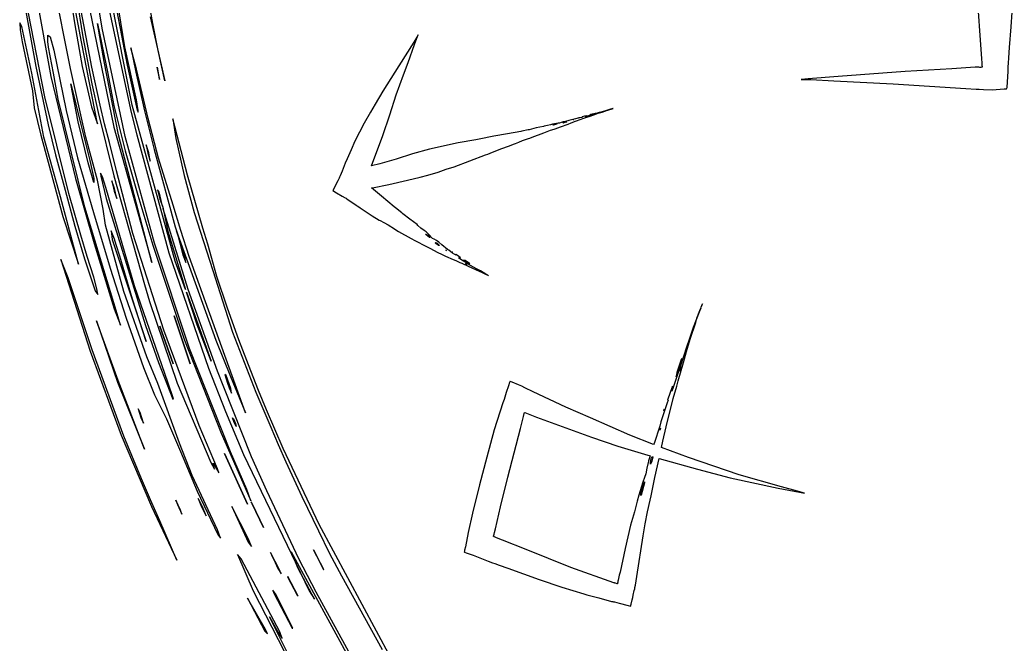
# Model space of a CAD drawing. Extents: x 0 to 153, y 0 to 357.
# Drawn here: x 1.93 to 37.63, y 246.08 to 268.47 of the extents above; entities that cross this region are included whole.
import ezdxf

# ---------------------------------------------------------------- set-up
doc = ezdxf.new("R2010")
doc.units = 0

msp = doc.modelspace()

# ---------------------------------------------------------------- linework, layer by layer
at = {"layer": 'Layer 1'}
for p, q in [((4.877993, 268.166938), (4.261744, 272.086833)), ((37.48414, 268.221814), (37.62809, 270.256734)), ((2.361107, 270.13955), (3.043273, 266.440721)), ((3.629545, 269.988807), (3.902313, 268.287007)), ((5.956479, 265.409996), (5.073706, 269.893475)), ((6.702141, 268.341799), (6.386363, 270.111329)), ((36.216021, 270.074603), (36.398706, 267.410033)), ((3.912457, 269.546226), (4.193028, 267.859796)), ((4.285325, 269.569952), (5.294161, 264.624125)), ((2.819747, 265.707565), (2.14009, 269.216)), ((5.30681, 269.332592), (5.463725, 268.465171)), ((5.69626, 267.505), (5.382381, 269.42331)), ((2.116282, 268.902586), (2.49854, 266.798786)), ((3.583378, 267.562869), (3.307692, 268.949329)), ((4.135671, 267.675846), (3.866361, 269.136936)), ((4.222458, 268.286831), (4.077831, 269.047191)), ((5.075173, 269.101192), (5.923045, 265.14223)), ((5.463725, 268.465171), (5.77584, 266.844971)), ((6.59767, 268.575), (7.127878, 266.28097)), ((1.998579, 268.22502), (1.930281, 268.362304)), ((1.930281, 268.362304), (1.939312, 268.110243)), ((1.939312, 268.110243), (2.008914, 267.681618)), ((2.355195, 266.55601), (1.998579, 268.22502)), ((3.902313, 268.287007), (4.164432, 266.801387)), ((4.515577, 266.766781), (4.222458, 268.286831)), ((4.954865, 266.977222), (4.718524, 268.334942)), ((4.718524, 268.334942), (5.090267, 266.544692)), ((5.710342, 264.287177), (4.877993, 268.166938)), ((6.887603, 267.36423), (6.702141, 268.341799)), ((37.430549, 267.478464), (37.48414, 268.221814)), ((2.929638, 267.688951), (2.928145, 267.919244)), ((2.928145, 267.919244), (3.019443, 267.863168)), ((3.019443, 267.863168), (3.142236, 267.382983)), ((4.193028, 267.859796), (4.506091, 266.176506)), ((16.170193, 267.851698), (16.055145, 267.664469)), ((16.089604, 267.578826), (16.189121, 267.867299)), ((16.215907, 267.93315), (16.170193, 267.851698)), ((16.189121, 267.867299), (16.215907, 267.93315)), ((2.008914, 267.681618), (2.384794, 265.924098)), ((2.95996, 267.492584), (2.929638, 267.688951)), ((3.136741, 266.557817), (2.95996, 267.492584)), ((3.142236, 267.382983), (3.585816, 265.218733)), ((3.750053, 266.724006), (3.583378, 267.562869)), ((4.713704, 264.740096), (4.135671, 267.675846)), ((6.110612, 265.596901), (5.69626, 267.505)), ((5.69626, 267.505), (5.69626, 267.505)), ((6.109883, 266.705098), (5.908478, 267.460691)), ((5.908478, 267.460691), (6.082891, 266.597656)), ((16.055145, 267.664469), (15.7549, 267.18078)), ((15.856249, 266.940945), (16.089604, 267.578826)), ((36.398706, 267.410033), (36.420209, 267.076701)), ((37.404432, 267.106843), (37.430549, 267.478464)), ((7.127878, 266.28097), (6.887603, 267.36423)), ((15.7549, 267.18078), (15.383566, 266.588994)), ((36.420209, 267.076701), (36.431131, 266.910029)), ((37.391001, 266.921022), (37.404432, 267.106843)), ((2.49854, 266.798786), (2.940356, 264.705226)), ((3.932871, 265.857926), (3.750053, 266.724006)), ((4.164432, 266.801387), (4.503818, 265.351877)), ((4.80937, 265.412361), (4.515577, 266.766781)), ((5.462755, 264.349382), (4.954865, 266.977222)), ((5.77584, 266.844971), (6.13225, 265.233281)), ((6.528418, 264.932338), (6.109883, 266.705098)), ((6.928505, 266.426484), (6.84941, 266.774382)), ((6.84941, 266.774382), (6.90205, 266.497)), ((15.686385, 266.4994), (15.856249, 266.940945)), ((35.356935, 266.712864), (33.682735, 266.615604)), ((36.023628, 266.7575), (35.356935, 266.712864)), ((36.190438, 266.76854), (36.023628, 266.7575)), ((36.273741, 266.773798), (36.190438, 266.76854)), ((36.325769, 266.773355), (36.273741, 266.773798)), ((36.366745, 266.760892), (36.325769, 266.773355)), ((36.386687, 266.754599), (36.366745, 266.760892)), ((36.402629, 266.758126), (36.386687, 266.754599)), ((36.432342, 266.767809), (36.402629, 266.758126)), ((36.431131, 266.910029), (36.432488, 266.889441)), ((36.432488, 266.889441), (36.431537, 266.863392)), ((36.431537, 266.863392), (36.432624, 266.830999)), ((36.446735, 266.772729), (36.432342, 266.767809)), ((36.432624, 266.830999), (36.443478, 266.791417)), ((36.443478, 266.791417), (36.446735, 266.772729)), ((37.377706, 266.632224), (37.384355, 266.786842)), ((37.384355, 266.786842), (37.391001, 266.921022)), ((2.786295, 264.26663), (2.355195, 266.55601)), ((3.043273, 266.440721), (3.922827, 262.7838)), ((3.305925, 265.629733), (3.136741, 266.557817)), ((5.090267, 266.544692), (5.297847, 265.391412)), ((6.082891, 266.597656), (6.396767, 265.201536)), ((6.90205, 266.497), (6.943566, 266.3252)), ((6.90205, 266.497), (6.90205, 266.497)), ((6.943566, 266.3252), (6.928505, 266.426484)), ((15.383566, 266.588994), (14.951992, 265.913651)), ((15.427048, 265.784865), (15.686385, 266.4994)), ((30.206745, 266.348718), (29.950502, 266.33517)), ((29.950502, 266.33517), (30.299342, 266.326671)), ((31.282215, 266.442212), (30.206745, 266.348718)), ((30.299342, 266.326671), (31.125248, 266.286429)), ((33.682735, 266.615604), (31.282215, 266.442212)), ((37.338361, 266.042016), (37.377706, 266.632224)), ((4.016293, 264.815706), (3.761839, 266.175616)), ((3.761839, 266.175616), (4.11758, 264.716)), ((4.506091, 266.176506), (4.73219, 265.145196)), ((31.125248, 266.286429), (33.258698, 266.17104)), ((33.258698, 266.17104), (35.863738, 266.011522)), ((35.863738, 266.011522), (36.235142, 265.985219)), ((36.235142, 265.985219), (36.281474, 265.981996)), ((36.281474, 265.981996), (36.304741, 265.980384)), ((36.304741, 265.980384), (36.336285, 265.978756)), ((36.336285, 265.978756), (36.491358, 265.972245)), ((36.491358, 265.972245), (36.804085, 265.959169)), ((36.804085, 265.959169), (37.091302, 265.978823)), ((37.091302, 265.978823), (37.234978, 265.989965)), ((37.234978, 265.989965), (37.307088, 265.99563)), ((37.307088, 265.99563), (37.325201, 265.997041)), ((37.325201, 265.997041), (37.338361, 266.042016)), ((2.384794, 265.924098), (2.43974, 265.307502)), ((3.682537, 262.23962), (2.819747, 265.707565)), ((4.26223, 261.748519), (3.305925, 265.629733)), ((4.290367, 264.264246), (3.932871, 265.857926)), ((6.173971, 265.221783), (6.110612, 265.596901)), ((14.951992, 265.913651), (14.668435, 265.447923)), ((15.199391, 265.066291), (15.427048, 265.784865)), ((2.43974, 265.307502), (2.679406, 264.333407)), ((4.503818, 265.351877), (4.713704, 264.740096)), ((4.960985, 264.738576), (4.80937, 265.412361)), ((5.297847, 265.391412), (5.710901, 263.771822)), ((7.497779, 259.806696), (5.956479, 265.409996)), ((14.668435, 265.447923), (14.500338, 265.158803)), ((23.120236, 265.262021), (22.939927, 265.209091)), ((23.023025, 265.229662), (23.049889, 265.239415)), ((23.049889, 265.239415), (23.139297, 265.266938)), ((23.166772, 265.275588), (23.120236, 265.262021)), ((23.139297, 265.266938), (23.166772, 265.275588)), ((23.199041, 265.284813), (23.174417, 265.277385)), ((23.174417, 265.277385), (23.1966, 265.284)), ((23.1966, 265.284), (23.215864, 265.28985)), ((23.215864, 265.28985), (23.199041, 265.284813)), ((3.585816, 265.218733), (4.00145, 263.525133)), ((4.73219, 265.145196), (5.294687, 262.877046)), ((5.923045, 265.14223), (6.119361, 264.341374)), ((6.13225, 265.233281), (6.167457, 265.16029)), ((6.167457, 265.16029), (6.173971, 265.221783)), ((6.396767, 265.201536), (6.748362, 263.813876)), ((6.897847, 263.506028), (6.528418, 264.932338)), ((7.938959, 262.90104), (7.413027, 264.91789)), ((7.413027, 264.91789), (7.527397, 264.216904)), ((14.500338, 265.158803), (14.280888, 264.767322)), ((14.953959, 264.319721), (15.199391, 265.066291)), ((21.816692, 264.900585), (21.61575, 264.855035)), ((21.805544, 264.880173), (21.782004, 264.871932)), ((21.782004, 264.871932), (21.8056, 264.88)), ((21.8056, 264.88), (21.805544, 264.880173)), ((21.860854, 264.914646), (21.816692, 264.900585)), ((21.996524, 264.948986), (21.860854, 264.914646)), ((21.895587, 264.840811), (22.029428, 264.890451)), ((21.987111, 264.956833), (21.977953, 264.953881)), ((21.977953, 264.953881), (21.9903, 264.956)), ((21.996404, 264.958664), (21.987111, 264.956833)), ((21.9903, 264.956), (21.996404, 264.958664)), ((22.075828, 264.969067), (21.996524, 264.948986)), ((22.029428, 264.890451), (22.162524, 264.939123)), ((22.104931, 264.97943), (22.075828, 264.969067)), ((22.187554, 265.008123), (22.101065, 264.986347)), ((22.101065, 264.986347), (22.104931, 264.97943)), ((22.162524, 264.939123), (22.297584, 264.98456)), ((22.261971, 265.026468), (22.187554, 265.008123)), ((22.212043, 264.997963), (22.261971, 265.026468)), ((22.245012, 265.006594), (22.212043, 264.997963)), ((22.358231, 265.038631), (22.245012, 265.006594)), ((22.297584, 264.98456), (22.353345, 265.004333)), ((22.353345, 265.004333), (22.553869, 265.074392)), ((22.424234, 265.058472), (22.358231, 265.038631)), ((22.3699, 265.049), (22.50706, 265.090204)), ((22.415005, 265.070311), (22.3699, 265.049)), ((22.3699, 265.049), (22.3699, 265.049)), ((22.563296, 265.109539), (22.415005, 265.070311)), ((22.463649, 265.068327), (22.424234, 265.058472)), ((22.453989, 265.047525), (22.49096, 265.06055)), ((22.496116, 265.060313), (22.453989, 265.047525)), ((22.51439, 265.081571), (22.463649, 265.068327)), ((22.49096, 265.06055), (22.504394, 265.06357)), ((22.504394, 265.06357), (22.496116, 265.060313)), ((22.50706, 265.090204), (22.563976, 265.10652)), ((22.713489, 265.141967), (22.51439, 265.081571)), ((22.553869, 265.074392), (22.678078, 265.116211)), ((22.576727, 265.11149), (22.563296, 265.109539)), ((22.563976, 265.10652), (22.576727, 265.11149)), ((22.678078, 265.116211), (22.812935, 265.161135)), ((22.814496, 265.171882), (22.713489, 265.141967)), ((22.812935, 265.161135), (23.004708, 265.223506)), ((22.939927, 265.209091), (22.814496, 265.171882)), ((23.004708, 265.223506), (23.023025, 265.229662)), ((2.940356, 264.705226), (3.206209, 263.625306)), ((4.376501, 263.341646), (4.016293, 264.815706)), ((4.117579, 264.716), (4.433357, 263.42808)), ((4.11758, 264.716), (4.117579, 264.716)), ((5.14231, 264.074869), (4.960985, 264.738576)), ((5.294161, 264.624125), (6.657015, 259.763922)), ((14.280888, 264.767322), (14.111704, 264.438722)), ((20.162563, 264.524437), (19.940262, 264.479225)), ((20.197158, 264.529235), (20.162563, 264.524437)), ((20.452493, 264.590031), (20.197158, 264.529235)), ((20.706676, 264.648761), (20.452493, 264.590031)), ((20.741476, 264.655597), (20.706676, 264.648761)), ((20.854763, 264.675522), (20.741476, 264.655597)), ((20.967776, 264.707678), (20.854763, 264.675522)), ((21.035275, 264.722142), (20.967776, 264.707678)), ((20.968737, 264.506668), (21.091046, 264.546859)), ((21.18275, 264.748583), (21.035275, 264.722142)), ((21.050392, 264.691844), (21.0573, 264.7)), ((21.057244, 264.690895), (21.050392, 264.691844)), ((21.19183, 264.72593), (21.057244, 264.690895)), ((21.057244, 264.700291), (21.127723, 264.721285)), ((21.0573, 264.7), (21.057244, 264.700291)), ((21.091046, 264.546859), (21.135412, 264.56438)), ((21.127723, 264.721285), (21.191695, 264.734564)), ((21.135412, 264.56438), (21.32386, 264.636778)), ((21.237699, 264.757502), (21.18275, 264.748583)), ((21.191695, 264.734564), (21.199563, 264.730426)), ((21.199563, 264.730426), (21.19183, 264.72593)), ((21.282061, 264.762963), (21.237699, 264.757502)), ((21.339722, 264.786469), (21.282061, 264.762963)), ((21.32386, 264.636778), (21.595205, 264.732341)), ((21.416515, 264.809092), (21.339722, 264.786469)), ((21.404755, 264.767634), (21.4119, 264.776)), ((21.442008, 264.773299), (21.404755, 264.767634)), ((21.411822, 264.775706), (21.45897, 264.79516)), ((21.4119, 264.776), (21.411822, 264.775706)), ((21.495001, 264.828322), (21.416515, 264.809092)), ((21.518666, 264.7937), (21.442008, 264.773299)), ((21.45897, 264.79516), (21.541458, 264.806962)), ((21.61575, 264.855035), (21.495001, 264.828322)), ((21.531213, 264.797448), (21.518666, 264.7937)), ((21.545257, 264.805283), (21.531213, 264.797448)), ((21.541458, 264.806962), (21.545257, 264.805283)), ((21.595205, 264.732341), (21.707676, 264.772603)), ((21.707676, 264.772603), (21.862003, 264.828652)), ((21.862003, 264.828652), (21.895587, 264.840811)), ((2.679406, 264.333407), (2.9401, 263.368829)), ((3.385966, 262.11544), (2.786295, 264.26663)), ((4.710003, 262.712566), (4.290367, 264.264246)), ((6.657015, 259.763922), (5.462755, 264.349382)), ((6.757113, 260.456585), (5.710342, 264.287177)), ((6.119361, 264.341374), (7.268626, 260.112928)), ((7.527397, 264.216904), (7.823298, 262.885044)), ((14.111704, 264.438722), (13.950253, 264.120672)), ((14.543955, 263.229301), (14.953959, 264.319721)), ((18.279087, 264.169094), (17.653028, 264.05296)), ((18.408858, 264.194127), (18.279087, 264.169094)), ((18.928146, 264.290997), (18.408858, 264.194127)), ((19.423688, 264.38115), (18.928146, 264.290997)), ((19.893929, 264.467541), (19.423688, 264.38115)), ((19.940262, 264.479225), (19.893929, 264.467541)), ((19.963116, 264.138301), (20.172866, 264.209799)), ((20.172866, 264.209799), (20.216961, 264.222976)), ((20.216961, 264.222976), (20.306989, 264.256961)), ((20.306989, 264.256961), (20.723097, 264.412578)), ((20.723097, 264.412578), (20.846428, 264.459385)), ((20.846428, 264.459385), (20.968737, 264.506668)), ((5.390592, 263.047289), (5.14231, 264.074869)), ((6.559136, 263.699043), (6.461654, 263.98928)), ((6.461654, 263.98928), (6.51321, 263.685)), ((6.748362, 263.813876), (7.498768, 261.041356)), ((13.950253, 264.120672), (13.808611, 263.805455)), ((16.622048, 263.825452), (16.010575, 263.657101)), ((17.653028, 264.05296), (16.622048, 263.825452)), ((18.88777, 263.727571), (19.2138, 263.85)), ((19.2138, 263.85), (19.451089, 263.935231)), ((19.451089, 263.935231), (19.676373, 264.017959)), ((19.676373, 264.017959), (19.709071, 264.032595)), ((19.709071, 264.032595), (19.830362, 264.083928)), ((19.830362, 264.083928), (19.963116, 264.138301)), ((3.206209, 263.625306), (3.552377, 262.358046)), ((4.00145, 263.525133), (4.567068, 261.554163)), ((5.710901, 263.771822), (6.160179, 262.175572)), ((6.51321, 263.685), (6.607503, 263.403938)), ((6.51321, 263.685), (6.51321, 263.685)), ((6.607503, 263.403938), (6.559136, 263.699043)), ((7.432598, 261.823788), (6.897847, 263.506028)), ((13.670088, 263.486262), (13.602253, 263.325031)), ((13.808611, 263.805455), (13.670088, 263.486262)), ((15.427454, 263.477326), (14.841959, 263.304022)), ((16.010575, 263.657101), (15.427454, 263.477326)), ((17.509116, 263.201065), (18.6323, 263.622)), ((18.6323, 263.622), (18.709702, 263.654425)), ((18.709702, 263.654425), (18.88777, 263.727571)), ((2.9401, 263.368829), (3.464881, 261.414889)), ((4.586192, 262.635318), (4.376501, 263.341646)), ((4.433357, 263.42808), (4.585123, 262.77511)), ((13.602253, 263.325031), (13.485913, 263.042885)), ((14.841959, 263.304022), (14.543955, 263.229301)), ((16.929319, 263.009919), (17.224882, 263.107706)), ((17.224882, 263.107706), (17.509116, 263.201065)), ((3.922827, 262.7838), (4.588233, 260.44868)), ((4.585123, 262.77511), (4.586192, 262.635318)), ((4.897225, 262.839564), (4.826201, 262.964007)), ((4.826201, 262.964007), (4.830951, 262.864273)), ((4.830951, 262.864273), (5.020621, 262.064484)), ((5.008951, 262.460822), (4.897225, 262.839564)), ((5.294687, 262.877046), (6.405097, 258.971056)), ((5.984023, 260.802779), (5.390592, 263.047289)), ((7.823298, 262.885044), (8.183441, 261.560084)), ((8.495693, 260.99081), (7.938959, 262.90104)), ((13.376902, 262.78711), (13.333282, 262.699297)), ((13.398746, 262.830984), (13.376902, 262.78711)), ((13.416788, 262.8736), (13.398746, 262.830984)), ((13.485913, 263.042885), (13.416788, 262.8736)), ((15.832139, 262.714882), (16.284809, 262.828507)), ((16.284809, 262.828507), (16.561852, 262.903485)), ((16.561852, 262.903485), (16.929319, 263.009919)), ((4.915681, 261.671946), (4.710003, 262.712566)), ((6.043757, 258.925636), (5.008951, 262.460822)), ((5.32058, 262.414), (5.225471, 262.688633)), ((5.225471, 262.688633), (5.306331, 262.325506)), ((5.40639, 262.054573), (5.32058, 262.414)), ((5.32058, 262.414), (5.32058, 262.414)), ((13.333282, 262.699297), (13.159351, 262.347025)), ((14.544199, 262.438401), (14.578729, 262.44459)), ((14.898848, 262.148011), (14.544199, 262.438401)), ((14.578729, 262.44459), (15.164766, 262.568)), ((15.164766, 262.568), (15.832139, 262.714882)), ((4.03414, 259.702), (3.385966, 262.11544)), ((3.552377, 262.358046), (3.903362, 261.067796)), ((4.12015, 260.74113), (3.682537, 262.23962)), ((5.020621, 262.064484), (6.436091, 257.501954)), ((5.306331, 262.325506), (5.40639, 262.054573)), ((6.160179, 262.175572), (6.700835, 260.381052)), ((6.90782, 262.316), (6.871394, 262.373153)), ((6.871394, 262.373153), (6.953272, 262.037007)), ((6.964803, 262.138999), (6.90782, 262.316)), ((6.90782, 262.316), (6.90782, 262.316)), ((6.953272, 262.037007), (7.047901, 261.786301)), ((7.047901, 261.786301), (6.964803, 262.138999)), ((13.159351, 262.347025), (13.289326, 262.265434)), ((13.289326, 262.265434), (13.485846, 262.148433)), ((13.485846, 262.148433), (13.599404, 262.08326)), ((13.599404, 262.08326), (13.627908, 262.067173)), ((13.627908, 262.067173), (13.65348, 262.050367)), ((13.65348, 262.050367), (13.704495, 262.016856)), ((15.360812, 261.758968), (14.898848, 262.148011)), ((5.418005, 257.921963), (4.26223, 261.748519)), ((5.004886, 261.108397), (4.915681, 261.671946)), ((7.0479, 261.786), (7.053124, 261.763953)), ((7.067506, 261.73765), (7.0479, 261.786)), ((7.0479, 261.786), (7.0479, 261.786)), ((7.053124, 261.763953), (7.074358, 261.689333)), ((7.074358, 261.689333), (7.067506, 261.73765)), ((7.964221, 258.794534), (7.074347, 261.689594)), ((7.074347, 261.689594), (7.241222, 260.893446)), ((7.702382, 260.9108), (7.432598, 261.823788)), ((13.704495, 262.016856), (13.9059, 261.882981)), ((13.9059, 261.882981), (13.995988, 261.82208)), ((13.995988, 261.82208), (14.026716, 261.801644)), ((14.026716, 261.801644), (14.048966, 261.787113)), ((14.048966, 261.787113), (14.137765, 261.728806)), ((14.137765, 261.728806), (14.315156, 261.612079)), ((15.408773, 261.725474), (15.360812, 261.758968)), ((15.628697, 261.545371), (15.408773, 261.725474)), ((3.464881, 261.414889), (4.03414, 259.702)), ((4.567068, 261.554163), (5.164636, 259.556033)), ((8.183441, 261.560084), (8.846945, 259.473054)), ((14.315156, 261.612079), (14.5709, 261.441013)), ((14.5709, 261.441013), (14.815448, 261.284479)), ((15.660785, 261.513164), (15.628697, 261.545371)), ((15.919647, 261.320406), (15.660785, 261.513164)), ((16.17444, 261.123917), (15.919647, 261.320406)), ((3.903362, 261.067796), (4.246953, 259.901086)), ((5.661449, 258.720118), (5.004886, 261.108397)), ((7.498768, 261.041356), (7.560973, 260.859148)), ((8.673899, 260.417408), (8.495693, 260.99081)), ((14.815448, 261.284479), (14.853096, 261.266368)), ((14.853096, 261.266368), (14.990465, 261.195054)), ((14.990465, 261.195054), (15.139636, 261.11589)), ((15.139636, 261.11589), (15.363633, 260.968906)), ((15.363633, 260.968906), (15.409218, 260.93504)), ((16.208087, 261.094492), (16.17444, 261.123917)), ((16.315049, 260.992977), (16.208087, 261.094492)), ((16.433424, 260.917407), (16.315049, 260.992977)), ((4.33859, 259.984163), (4.12015, 260.74113)), ((5.32133, 260.60246), (5.209006, 260.89502)), ((5.209006, 260.89502), (5.236071, 260.585569)), ((5.383605, 260.403937), (5.32133, 260.60246)), ((7.094187, 257.334086), (5.984023, 260.802779)), ((7.241222, 260.893446), (7.875355, 258.792156)), ((7.560973, 260.859148), (7.546523, 260.88752)), ((7.546523, 260.88752), (7.566806, 260.826145)), ((7.566806, 260.826145), (7.563075, 260.847029)), ((7.563075, 260.847029), (7.99777, 259.637679)), ((7.844902, 259.984856), (7.566772, 260.826702)), ((7.566772, 260.826702), (7.77381, 260.038617)), ((7.99808, 259.978), (7.702382, 260.9108)), ((15.409218, 260.93504), (15.508193, 260.878784)), ((15.508193, 260.878784), (15.96561, 260.624784)), ((15.96561, 260.624784), (16.102234, 260.553625)), ((16.499292, 260.86195), (16.433424, 260.917407)), ((16.48085, 260.776429), (16.4944, 260.786)), ((16.485126, 260.765406), (16.48085, 260.776429)), ((16.621679, 260.665891), (16.485126, 260.765406)), ((16.4944, 260.786), (16.494422, 260.78596)), ((16.494422, 260.78596), (16.568771, 260.740138)), ((16.63768, 260.728721), (16.499292, 260.86195)), ((16.568771, 260.740138), (16.630366, 260.685562)), ((16.632059, 260.665773), (16.621679, 260.665891)), ((16.630366, 260.685562), (16.632059, 260.665773)), ((16.688082, 260.67642), (16.63768, 260.728721)), ((16.726952, 260.629969), (16.688082, 260.67642)), ((16.794177, 260.607529), (16.726952, 260.629969)), ((16.874834, 260.55774), (16.794177, 260.607529)), ((4.588233, 260.44868), (5.307027, 258.10068)), ((5.236071, 260.585569), (6.458211, 256.929689)), ((5.51168, 259.989), (5.383605, 260.403937)), ((6.700835, 260.381052), (7.832893, 256.978017)), ((8.016627, 256.684195), (6.757113, 260.456585)), ((8.994695, 259.267088), (8.673899, 260.417408)), ((16.102234, 260.553625), (16.238652, 260.486109)), ((16.238652, 260.486109), (16.368491, 260.404829)), ((16.368491, 260.404829), (16.418419, 260.381932)), ((16.418419, 260.381932), (16.62905, 260.282655)), ((16.62905, 260.282655), (16.924206, 260.124952)), ((16.822951, 260.475899), (16.8365, 260.485)), ((16.856253, 260.438505), (16.822951, 260.475899)), ((16.8365, 260.485), (16.83652, 260.485413)), ((16.83652, 260.485413), (16.891601, 260.467402)), ((16.933864, 260.381962), (16.856253, 260.438505)), ((16.953116, 260.497686), (16.874834, 260.55774)), ((16.891601, 260.467402), (16.964592, 260.382673)), ((16.946956, 260.373755), (16.933864, 260.381962)), ((16.965543, 260.373382), (16.946956, 260.373755)), ((17.070134, 260.397917), (16.953116, 260.497686)), ((16.964592, 260.382673), (16.965543, 260.373382)), ((17.265231, 260.23304), (17.070134, 260.397917)), ((4.246953, 259.901086), (4.634771, 258.751666)), ((4.57873, 259.234404), (4.33859, 259.984163)), ((5.965245, 258.455379), (5.51168, 259.989)), ((5.51168, 259.989), (5.51168, 259.989)), ((7.268626, 260.112928), (8.696731, 255.970334)), ((7.77381, 260.038617), (7.88513, 259.767)), ((7.88513, 259.767), (7.844902, 259.984856)), ((10.021934, 254.369909), (7.99808, 259.978)), ((7.99808, 259.978), (7.99808, 259.978)), ((16.924206, 260.124952), (17.047396, 260.062714)), ((17.047396, 260.062714), (17.220446, 259.98236)), ((17.208737, 260.20864), (17.212265, 260.211488)), ((17.231394, 260.192935), (17.208737, 260.20864)), ((17.212265, 260.211488), (17.234719, 260.196429)), ((17.220446, 259.98236), (17.258707, 259.965333)), ((17.234719, 260.196429), (17.231394, 260.192935)), ((17.258707, 259.965333), (17.412761, 259.901483)), ((17.312444, 260.207228), (17.265231, 260.23304)), ((17.448661, 260.104812), (17.312444, 260.207228)), ((17.412761, 259.901483), (17.56546, 259.837983)), ((17.449878, 260.138802), (17.439975, 260.143989)), ((17.439975, 260.143989), (17.4511, 260.132)), ((17.53107, 260.045865), (17.448661, 260.104812)), ((17.458697, 260.130524), (17.449878, 260.138802)), ((17.4511, 260.132), (17.458697, 260.130524)), ((17.564513, 260.03238), (17.53107, 260.045865)), ((17.568922, 260.056767), (17.564513, 260.03238)), ((17.658668, 259.992511), (17.568922, 260.056767)), ((17.735322, 259.936038), (17.658668, 259.992511)), ((17.666401, 259.928644), (17.735322, 259.936038)), ((17.700793, 259.904748), (17.666401, 259.928644)), ((17.821474, 259.829113), (17.700793, 259.904748)), ((3.658874, 259.220114), (3.393498, 259.877886)), ((3.393498, 259.877886), (4.448479, 256.58349)), ((4.03414, 259.702), (4.03414, 259.702)), ((5.164636, 259.556033), (5.739006, 257.766223)), ((7.875355, 258.792156), (7.497779, 259.806696)), ((7.88513, 259.767), (7.88513, 259.767)), ((7.99777, 259.637679), (8.95772, 256.981199)), ((17.56546, 259.837983), (17.716398, 259.764295)), ((17.716398, 259.764295), (17.779824, 259.737247)), ((17.779824, 259.737247), (18.00721, 259.639019)), ((17.893042, 259.788563), (17.821474, 259.829113)), ((17.8421, 259.843), (17.991068, 259.75951)), ((17.899835, 259.83829), (17.8421, 259.843)), ((17.8421, 259.843), (17.8421, 259.843)), ((17.933606, 259.75841), (17.893042, 259.788563)), ((18.05491, 259.733021), (17.899835, 259.83829)), ((17.948693, 259.685358), (17.902973, 259.711509)), ((17.902973, 259.711509), (17.9451, 259.694)), ((17.986249, 259.72127), (17.933606, 259.75841)), ((17.9451, 259.694), (17.958463, 259.682536)), ((17.958463, 259.682536), (17.948693, 259.685358)), ((18.202578, 259.601489), (17.986249, 259.72127)), ((17.991068, 259.75951), (18.051918, 259.722779)), ((18.00721, 259.639019), (18.14641, 259.575474)), ((18.051918, 259.722779), (18.067045, 259.718588)), ((18.067045, 259.718588), (18.05491, 259.733021)), ((18.14641, 259.575474), (18.29721, 259.506279)), ((18.311386, 259.538994), (18.202578, 259.601489)), ((18.446449, 259.461984), (18.311386, 259.538994)), ((4.519307, 256.631024), (3.658874, 259.220114)), ((4.695206, 258.825097), (4.57873, 259.234404)), ((8.846945, 259.473054), (9.560783, 257.269764)), ((9.378376, 258.128608), (8.994695, 259.267088)), ((18.29721, 259.506279), (18.510079, 259.405644)), ((18.639715, 259.350052), (18.446449, 259.461984)), ((18.510079, 259.405644), (18.530701, 259.396827)), ((18.530701, 259.396827), (18.561839, 259.386634)), ((18.561839, 259.386634), (18.65925, 259.335757)), ((18.689575, 259.320952), (18.639715, 259.350052)), ((18.65925, 259.335757), (18.689575, 259.320952)), ((18.72438, 259.301866), (18.697179, 259.316569)), ((18.697179, 259.316569), (18.7216, 259.303)), ((18.7216, 259.303), (18.742561, 259.291824)), ((18.742561, 259.291824), (18.72438, 259.301866)), ((4.722542, 258.611754), (4.695206, 258.825097)), ((7.243201, 255.441082), (6.043757, 258.925636)), ((6.405097, 258.971056), (6.582217, 258.359986)), ((4.634771, 258.751666), (4.722542, 258.611754)), ((6.488056, 256.385237), (5.661449, 258.720118)), ((6.458211, 256.929689), (5.965245, 258.455379)), ((8.29188, 257.526), (7.905349, 258.70223)), ((7.905349, 258.70223), (8.794752, 256.21965)), ((9.019681, 255.870404), (7.964221, 258.794534)), ((5.307027, 258.10068), (5.536177, 257.511048)), ((6.582217, 258.359986), (7.576276, 255.437552)), ((9.784239, 256.995928), (9.378376, 258.128608)), ((26.352382, 258.132101), (26.296147, 257.988018)), ((26.321041, 258.045287), (26.352382, 258.132101)), ((26.390339, 258.232741), (26.3609, 258.155)), ((26.3609, 258.155), (26.387694, 258.224889)), ((26.387694, 258.224889), (26.41008, 258.28399)), ((26.41008, 258.28399), (26.390339, 258.232741)), ((26.4101, 258.284), (26.410439, 258.2849)), ((26.410439, 258.2849), (26.4101, 258.284)), ((26.4101, 258.284), (26.4101, 258.284)), ((5.536177, 257.511048), (5.418005, 257.921963)), ((5.739006, 257.766223), (6.359776, 255.993543)), ((7.46597, 257.855), (8.041421, 256.12482)), ((8.041421, 256.12482), (7.46597, 257.855)), ((7.46597, 257.855), (7.46597, 257.855)), ((26.296147, 257.988018), (26.084023, 257.427587)), ((26.190593, 257.676141), (26.217525, 257.764496)), ((26.217525, 257.764496), (26.321041, 258.045287)), ((4.68163, 257.668), (5.436918, 255.47043)), ((5.45476, 255.53681), (4.68163, 257.668)), ((4.68163, 257.668), (4.68163, 257.668)), ((6.436091, 257.501954), (6.903414, 256.175384)), ((7.43314, 256.125), (6.950755, 257.47506)), ((6.950755, 257.47506), (7.43314, 256.125)), ((8.794752, 256.21965), (8.29188, 257.526)), ((8.29188, 257.526), (8.29188, 257.526)), ((26.084023, 257.427587), (25.950859, 257.038919)), ((25.977315, 257.009668), (26.170716, 257.617072)), ((26.170716, 257.617072), (26.190593, 257.676141)), ((8.366293, 253.916439), (7.094187, 257.334086)), ((9.560783, 257.269764), (10.393338, 255.117054)), ((25.950859, 257.038919), (25.844289, 256.723923)), ((7.832893, 256.978017), (9.151555, 253.642852)), ((9.487209, 252.97904), (8.016627, 256.684195)), ((8.95772, 256.981199), (9.480601, 255.672669)), ((10.216561, 255.877018), (9.784239, 256.995928)), ((25.844289, 256.723923), (25.63996, 256.094421)), ((25.847137, 256.577617), (25.977315, 257.009668)), ((4.448479, 256.58349), (5.568118, 253.565356)), ((5.662347, 253.535724), (4.519307, 256.631024)), ((6.883745, 255.418689), (6.488056, 256.385237)), ((25.674622, 256.318876), (25.655558, 256.281126)), ((25.664513, 256.275953), (25.674622, 256.318876)), ((25.729103, 256.176249), (25.847137, 256.577617)), ((6.359776, 255.993543), (6.761161, 255.02347)), ((6.903414, 256.175384), (7.41062, 254.864)), ((7.43314, 256.125), (7.43314, 256.125)), ((8.696731, 255.970334), (9.305766, 254.418344)), ((25.4652, 255.66), (25.6044, 256.097323)), ((25.655558, 256.281126), (25.491734, 255.821587)), ((25.545063, 255.517235), (25.729103, 256.176249)), ((25.63996, 256.094421), (25.582976, 255.937819)), ((25.6044, 256.097323), (25.664513, 256.275953)), ((25.660785, 256.000952), (25.617439, 255.866806)), ((25.617439, 255.866806), (25.6509, 255.989)), ((25.6509, 255.989), (25.65095, 255.98856)), ((25.65095, 255.98856), (25.667367, 256.028918)), ((25.667367, 256.028918), (25.660785, 256.000952)), ((9.241169, 255.28908), (9.019681, 255.870404)), ((9.28405, 255.747), (9.373932, 255.438718)), ((9.323564, 255.713177), (9.28405, 255.747)), ((9.28405, 255.747), (9.28405, 255.747)), ((9.440412, 255.410414), (9.323564, 255.713177)), ((9.480601, 255.672669), (10.021934, 254.369909)), ((10.487212, 255.172487), (10.216561, 255.877018)), ((25.470776, 255.605847), (25.351723, 255.246773)), ((25.491734, 255.821587), (25.4652, 255.66)), ((25.4652, 255.66), (25.4652, 255.66)), ((25.53773, 255.816698), (25.470776, 255.605847)), ((25.582976, 255.937819), (25.53773, 255.816698)), ((5.436918, 255.47043), (6.402704, 253.07283)), ((6.402704, 253.07283), (5.45476, 255.53681)), ((7.6602, 253.284039), (6.883745, 255.418689)), ((7.441961, 254.874312), (7.243201, 255.441082)), ((7.576276, 255.437552), (8.778077, 252.594236)), ((10.232186, 252.79829), (9.241169, 255.28908)), ((9.373932, 255.438718), (9.439461, 255.267889)), ((9.439461, 255.267889), (9.521069, 255.076607)), ((9.490747, 255.241823), (9.440412, 255.410414)), ((9.521069, 255.076607), (9.490747, 255.241823)), ((19.457293, 255.338926), (19.37596, 255.096091)), ((19.498199, 255.459065), (19.457293, 255.338926)), ((19.508443, 255.489031), (19.498199, 255.459065)), ((19.514088, 255.502821), (19.508443, 255.489031)), ((19.528402, 255.496798), (19.514088, 255.502821)), ((19.585721, 255.472809), (19.528402, 255.496798)), ((19.814321, 255.377517), (19.585721, 255.472809)), ((19.872177, 255.351502), (19.814321, 255.377517)), ((19.930721, 255.323604), (19.872177, 255.351502)), ((20.047468, 255.268006), (19.930721, 255.323604)), ((20.16367, 255.212841), (20.047468, 255.268006)), ((25.333813, 255.333993), (25.250513, 255.102687)), ((25.315771, 255.143423), (25.333813, 255.333993)), ((25.351723, 255.246773), (25.315771, 255.143423)), ((25.367672, 254.887648), (25.494864, 255.332365)), ((25.494864, 255.332365), (25.545063, 255.517235)), ((6.761161, 255.02347), (7.193212, 254.159507)), ((10.393338, 255.117054), (10.927209, 253.863564)), ((10.78013, 254.477606), (10.487212, 255.172487)), ((19.37596, 255.096091), (19.295778, 254.851049)), ((20.222282, 255.184026), (20.16367, 255.212841)), ((20.339367, 255.126382), (20.222282, 255.184026)), ((21.514287, 254.580268), (20.339367, 255.126382)), ((25.250513, 255.102687), (25.155542, 254.831362)), ((25.251738, 254.438266), (25.367672, 254.887648)), ((7.41062, 254.864), (7.441961, 254.874312)), ((19.253379, 254.72596), (18.947707, 253.763865)), ((19.295778, 254.851049), (19.253379, 254.72596)), ((22.395819, 254.186867), (21.514287, 254.580268)), ((25.152827, 254.728233), (25.066608, 254.47775)), ((25.177793, 254.826308), (25.152827, 254.728233)), ((25.155542, 254.831362), (25.177793, 254.826308)), ((6.24051, 254.38), (6.175523, 254.513381)), ((6.175523, 254.513381), (6.267245, 254.204438)), ((6.365946, 254.007357), (6.24051, 254.38)), ((6.24051, 254.38), (6.24051, 254.38)), ((6.267245, 254.204438), (6.365946, 254.007357)), ((9.305766, 254.418344), (9.954552, 252.881824)), ((9.61767, 254.02367), (9.556239, 254.188036)), ((9.556239, 254.188036), (9.588771, 254.15295)), ((11.373561, 253.093086), (10.78013, 254.477606)), ((19.881045, 253.808379), (19.993652, 254.237814)), ((19.993652, 254.237814), (20.021803, 254.344844)), ((20.021803, 254.344844), (20.032793, 254.386545)), ((20.032793, 254.386545), (20.033075, 254.386426)), ((20.033075, 254.386426), (20.036264, 254.385139)), ((20.036264, 254.385139), (20.042775, 254.382543)), ((20.042775, 254.382543), (20.456713, 254.218668)), ((20.456713, 254.218668), (22.433803, 253.495333)), ((23.812859, 253.573441), (22.395819, 254.186867)), ((25.066608, 254.47775), (24.920826, 254.046532)), ((25.025334, 254.440004), (25.0408, 254.477)), ((25.033744, 254.470529), (25.025334, 254.440004)), ((25.04487, 254.498731), (25.033744, 254.470529)), ((25.0408, 254.477), (25.04487, 254.498731)), ((25.137156, 253.98239), (25.251738, 254.438266)), ((7.193212, 254.159507), (7.687871, 252.985317)), ((9.023492, 252.359069), (8.366293, 253.916439)), ((9.588771, 254.15295), (9.65973, 253.985028)), ((9.61767, 254.023), (9.61767, 254.02367)), ((9.689577, 253.876745), (9.61767, 254.023)), ((9.65973, 253.985028), (9.689577, 253.876745)), ((10.927209, 253.863564), (11.192108, 253.236114)), ((24.880127, 253.899396), (24.676481, 253.273233)), ((24.920826, 254.046532), (24.880127, 253.899396)), ((24.887659, 253.757526), (24.907195, 253.827534)), ((24.909842, 253.819547), (24.889635, 253.748743)), ((24.907195, 253.827534), (24.909842, 253.819547)), ((24.995515, 253.352279), (25.111717, 253.87019)), ((25.111717, 253.87019), (25.137156, 253.98239)), ((5.568118, 253.565356), (6.653228, 251.009556)), ((6.290917, 252.009734), (5.662347, 253.535724)), ((9.151555, 253.642852), (9.674845, 252.442282)), ((18.947707, 253.763865), (18.677923, 252.784529)), ((19.436991, 252.067469), (19.881045, 253.808379)), ((22.433803, 253.495333), (23.373808, 253.177181)), ((24.661151, 253.237145), (23.812859, 253.573441)), ((24.889635, 253.748743), (24.887659, 253.757526)), ((8.108933, 252.123889), (7.6602, 253.284039)), ((11.192108, 253.236114), (11.474849, 252.616007)), ((23.373808, 253.177181), (24.332197, 252.887266)), ((24.676481, 253.273233), (24.661151, 253.237145)), ((24.946806, 253.129324), (24.995515, 253.352279)), ((25.912728, 252.772505), (24.946806, 253.129324)), ((7.687871, 252.985317), (8.288358, 251.566357)), ((9.26512, 252.918), (10.097065, 251.09422)), ((10.097065, 251.09422), (9.26512, 252.918)), ((9.26512, 252.918), (9.26512, 252.918)), ((10.075281, 251.62547), (9.487209, 252.97904)), ((9.954552, 252.881824), (12.307922, 247.988614)), ((10.789732, 251.57754), (10.232186, 252.79829)), ((12.659871, 250.365596), (11.373561, 253.093086)), ((18.677923, 252.784529), (18.418993, 251.788864)), ((24.332197, 252.887266), (24.541812, 252.825742)), ((24.541812, 252.825742), (24.4838, 252.645)), ((24.574331, 252.731941), (24.606222, 252.806679)), ((24.634648, 252.798387), (24.5954, 252.643)), ((24.606222, 252.806679), (24.634648, 252.798387)), ((27.733728, 252.149277), (25.912728, 252.772505)), ((8.778077, 252.594236), (8.912756, 252.348621)), ((8.912756, 252.348621), (8.868501, 252.563048)), ((8.868501, 252.563048), (8.983416, 252.366545)), ((9.674845, 252.442282), (10.21265, 251.215452)), ((11.474849, 252.616007), (12.038432, 251.373297)), ((24.421226, 252.390063), (24.387782, 252.185825)), ((24.483907, 252.644195), (24.421226, 252.390063)), ((24.4838, 252.645), (24.483907, 252.644195)), ((24.546586, 252.565557), (24.574331, 252.731941)), ((24.553235, 252.530604), (24.546586, 252.565557)), ((24.59543, 252.642753), (24.553235, 252.530604)), ((24.5954, 252.643), (24.59543, 252.642753)), ((24.702572, 252.054935), (24.855951, 252.734365)), ((24.855951, 252.734365), (26.234921, 252.349821)), ((9.023569, 250.176839), (8.108933, 252.123889)), ((8.983416, 252.366545), (9.062438, 252.22078)), ((9.062438, 252.22078), (9.023492, 252.359069)), ((19.172631, 251.002689), (19.436991, 252.067469)), ((24.336565, 252.052918), (24.278023, 251.88348)), ((24.387782, 252.185825), (24.336565, 252.052918)), ((24.572597, 251.398839), (24.702572, 252.054935)), ((26.234921, 252.349821), (27.4134, 252.038)), ((27.4134, 252.038), (29.13068, 251.67377)), ((27.4134, 252.038), (27.4134, 252.038)), ((29.247288, 251.713769), (27.733728, 252.149277)), ((6.60893, 251.248), (6.290917, 252.009734)), ((18.418993, 251.788864), (18.170714, 250.777304)), ((24.278023, 251.88348), (24.128852, 251.4212)), ((24.200719, 251.441079), (24.256074, 251.678131)), ((24.33574, 251.86498), (24.2189, 251.423)), ((24.256074, 251.678131), (24.318282, 251.881438)), ((24.318282, 251.881438), (24.337546, 251.895225)), ((24.337546, 251.895225), (24.3357, 251.865)), ((24.3357, 251.865), (24.33574, 251.86498)), ((29.13068, 251.67377), (29.890918, 251.531874)), ((29.826814, 251.55671), (29.247288, 251.713769)), ((8.288358, 251.566357), (9.024788, 250.010997)), ((10.21265, 251.215452), (10.075281, 251.62547)), ((11.356233, 250.36003), (10.789732, 251.57754)), ((12.038432, 251.373297), (12.636003, 250.142477)), ((24.128852, 251.4212), (24.066238, 251.203607)), ((24.207775, 251.405635), (24.200719, 251.441079)), ((24.2189, 251.423), (24.207775, 251.405635)), ((24.54302, 251.242731), (24.572597, 251.398839)), ((30.070846, 251.49558), (29.826814, 251.55671)), ((29.890918, 251.531874), (30.070846, 251.49558)), ((6.948317, 250.495206), (6.60893, 251.248)), ((6.653228, 251.009556), (7.564337, 249.081826)), ((7.52709, 251.234), (7.582784, 251.085692)), ((7.68888, 250.88639), (7.52709, 251.234)), ((7.52709, 251.234), (7.52709, 251.234)), ((7.582784, 251.085692), (7.744438, 250.740303)), ((8.32763, 251.305), (8.442952, 250.999244)), ((8.484334, 250.999091), (8.32763, 251.305)), ((8.32763, 251.305), (8.32763, 251.305)), ((8.442952, 250.999244), (8.606505, 250.681634)), ((8.606505, 250.681634), (8.484334, 250.999091)), ((10.136024, 249.835269), (9.536079, 251.015689)), ((9.536079, 251.015689), (10.118249, 249.730239)), ((10.2438, 251.142), (10.223994, 251.179377)), ((10.223994, 251.179377), (10.258862, 251.109288)), ((10.258862, 251.109288), (10.2438, 251.142)), ((10.2438, 251.142), (10.2438, 251.142)), ((10.2589, 251.109), (10.670191, 250.257282)), ((10.670191, 250.257282), (10.2589, 251.109)), ((10.2589, 251.109), (10.2589, 251.109)), ((19.049644, 250.474211), (19.172631, 251.002689)), ((24.066238, 251.203607), (23.977849, 250.8223)), ((24.446763, 250.825889), (24.54302, 251.242731)), ((7.744438, 250.740303), (7.68888, 250.88639)), ((18.170714, 250.777304), (18.013265, 250.079933)), ((23.977849, 250.8223), (23.867884, 250.460937)), ((24.364354, 250.393452), (24.446763, 250.825889)), ((7.564337, 249.081826), (6.948317, 250.495206)), ((11.941116, 249.14076), (11.356233, 250.36003)), ((15.233171, 245.583316), (12.659871, 250.365596)), ((18.988864, 250.211414), (19.049644, 250.474211)), ((23.835934, 250.348144), (23.636361, 249.508347)), ((23.867884, 250.460937), (23.835934, 250.348144)), ((24.291092, 249.963151), (24.364354, 250.393452)), ((9.130748, 249.874935), (9.023569, 250.176839)), ((9.024788, 250.010997), (9.130748, 249.874935)), ((12.636003, 250.142477), (13.038677, 249.326644)), ((18.013265, 250.079933), (17.908527, 249.569738)), ((18.917917, 249.947799), (18.92287, 249.963521)), ((18.9188, 249.941), (18.917917, 249.947799)), ((18.925353, 249.936168), (18.9188, 249.941)), ((18.92287, 249.963521), (18.932028, 249.975459)), ((18.941024, 249.927809), (18.925353, 249.936168)), ((18.932028, 249.975459), (18.93481, 249.981668)), ((18.93481, 249.981668), (18.942543, 250.014468)), ((18.950183, 249.923857), (18.941024, 249.927809)), ((18.942543, 250.014468), (18.958066, 250.080116)), ((19.027311, 249.892452), (18.950183, 249.923857)), ((18.958066, 250.080116), (18.988864, 250.211414)), ((19.240521, 249.80623), (19.027311, 249.892452)), ((24.055835, 248.504841), (24.291092, 249.963151)), ((10.118249, 249.730239), (10.2333, 249.582)), ((10.2333, 249.582), (10.136024, 249.835269)), ((10.2333, 249.582), (10.2333, 249.582)), ((17.908527, 249.569738), (17.882281, 249.441494)), ((20.089422, 249.464829), (19.240521, 249.80623)), ((9.862639, 249.132582), (9.739923, 249.29383)), ((9.739923, 249.29383), (10.301265, 247.988833)), ((10.9205, 249.367), (10.996206, 249.190541)), ((11.246861, 248.744297), (10.9205, 249.367)), ((10.9205, 249.367), (10.9205, 249.367)), ((10.996206, 249.190541), (11.08297, 249.001788)), ((11.916982, 248.784537), (11.660628, 249.38414)), ((11.660628, 249.38414), (13.845358, 245.36378)), ((12.46257, 249.461327), (12.4585, 249.454)), ((12.4585, 249.454), (12.825019, 248.750234)), ((12.828818, 248.757544), (12.46257, 249.461327)), ((13.038677, 249.326644), (13.4657, 248.523)), ((17.870885, 249.385326), (17.870205, 249.381392)), ((17.870205, 249.381392), (17.874071, 249.379899)), ((17.87251, 249.393347), (17.870885, 249.385326)), ((17.875767, 249.409408), (17.87251, 249.393347)), ((17.874071, 249.379899), (17.936007, 249.35591)), ((17.882281, 249.441494), (17.875767, 249.409408)), ((17.936007, 249.35591), (18.183132, 249.260618)), ((18.183132, 249.260618), (18.731588, 249.054446)), ((21.690832, 248.828661), (20.089422, 249.464829)), ((23.636361, 249.508347), (23.460537, 248.657276)), ((11.254369, 246.517072), (9.862639, 249.132582)), ((11.08297, 249.001788), (11.171765, 248.815406)), ((11.171765, 248.815406), (11.307031, 248.592583)), ((12.558618, 247.93679), (11.941116, 249.14076)), ((18.731588, 249.054446), (18.886186, 248.996531)), ((18.886186, 248.996531), (18.971322, 248.965647)), ((18.971322, 248.965647), (19.126668, 248.909869)), ((19.126668, 248.909869), (19.436745, 248.79772)), ((23.237432, 248.274941), (21.690832, 248.828661)), ((11.307031, 248.592583), (11.246861, 248.744297)), ((11.536193, 248.496932), (11.530156, 248.483484)), ((11.530156, 248.483484), (11.879445, 247.828119)), ((11.9097, 247.796), (11.536193, 248.496932)), ((12.499288, 247.690847), (11.916982, 248.784537)), ((12.825019, 248.750234), (12.828818, 248.757544)), ((13.4657, 248.523), (14.92913, 245.88036)), ((19.436745, 248.79772), (20.553665, 248.394281)), ((23.431505, 248.547226), (23.38802, 248.366257)), ((23.460537, 248.657276), (23.431505, 248.547226)), ((24.006655, 248.185349), (24.055835, 248.504841)), ((20.553665, 248.394281), (21.371158, 248.118375)), ((21.371158, 248.118375), (22.154124, 247.876183)), ((23.256623, 248.268309), (23.237432, 248.274941)), ((23.269648, 248.264459), (23.256623, 248.268309)), ((23.295494, 248.257864), (23.269648, 248.264459)), ((23.35824, 248.237411), (23.295494, 248.257864)), ((23.360278, 248.239294), (23.35824, 248.237411)), ((23.361158, 248.242991), (23.360278, 248.239294)), ((23.36299, 248.250351), (23.361158, 248.242991)), ((23.366924, 248.265004), (23.36299, 248.250351)), ((23.375269, 248.294256), (23.366924, 248.265004)), ((23.380423, 248.326768), (23.375269, 248.294256)), ((23.383341, 248.343355), (23.380423, 248.326768)), ((23.384834, 248.351765), (23.383341, 248.343355)), ((23.385647, 248.355998), (23.384834, 248.351765)), ((23.38802, 248.366257), (23.385647, 248.355998)), ((23.984675, 248.061005), (23.99363, 248.106387)), ((23.99363, 248.106387), (24.006655, 248.185349)), ((10.301265, 247.988833), (11.639203, 245.38548)), ((11.0009, 248.016), (11.040586, 247.907062)), ((11.121174, 247.847066), (11.0009, 248.016)), ((11.0009, 248.016), (11.0009, 248.016)), ((11.040586, 247.907062), (11.698053, 246.650162)), ((11.715353, 246.646566), (11.121174, 247.847066)), ((11.879445, 247.828119), (11.9097, 247.796)), ((12.307922, 247.988614), (12.499288, 247.690847)), ((13.855378, 245.5576), (12.558618, 247.93679)), ((22.154124, 247.876183), (22.269649, 247.846284)), ((22.269649, 247.846284), (22.694712, 247.732642)), ((23.892352, 247.66544), (23.912839, 247.74398)), ((23.912839, 247.74398), (23.931084, 247.826953)), ((23.931084, 247.826953), (23.969955, 247.994288)), ((23.969955, 247.994288), (23.984675, 248.061005)), ((10.093, 247.72), (10.719671, 246.54175)), ((10.740973, 246.602972), (10.093, 247.72)), ((10.093, 247.72), (10.093, 247.72)), ((22.694712, 247.732642), (23.156608, 247.609805)), ((23.156608, 247.609805), (23.201312, 247.601378)), ((23.201312, 247.601378), (23.223697, 247.59697)), ((23.223697, 247.59697), (23.229802, 247.59568)), ((23.229802, 247.59568), (23.240182, 247.593087)), ((23.240182, 247.593087), (23.260939, 247.587897)), ((23.260939, 247.587897), (23.425782, 247.545549)), ((23.425782, 247.545549), (23.750174, 247.457191)), ((23.750174, 247.457191), (23.831511, 247.433738)), ((23.831511, 247.433738), (23.836591, 247.432229)), ((23.836591, 247.432229), (23.837742, 247.437232)), ((23.837742, 247.437232), (23.83998, 247.447271)), ((23.83998, 247.447271), (23.844527, 247.467309)), ((23.844527, 247.467309), (23.853753, 247.507229)), ((23.853753, 247.507229), (23.892352, 247.66544)), ((11.5462, 245.738), (10.882287, 247.05094)), ((10.882287, 247.05094), (11.195892, 246.491325)), ((10.719671, 246.54175), (10.807315, 246.449816)), ((10.807315, 246.449816), (10.740973, 246.602972)), ((11.195892, 246.491325), (11.342961, 246.272386)), ((11.342961, 246.272386), (11.254369, 246.517072)), ((11.698053, 246.650162), (11.715353, 246.646566))]:
    msp.add_line(p, q, dxfattribs=at)

doc.saveas('drawing.dxf')
